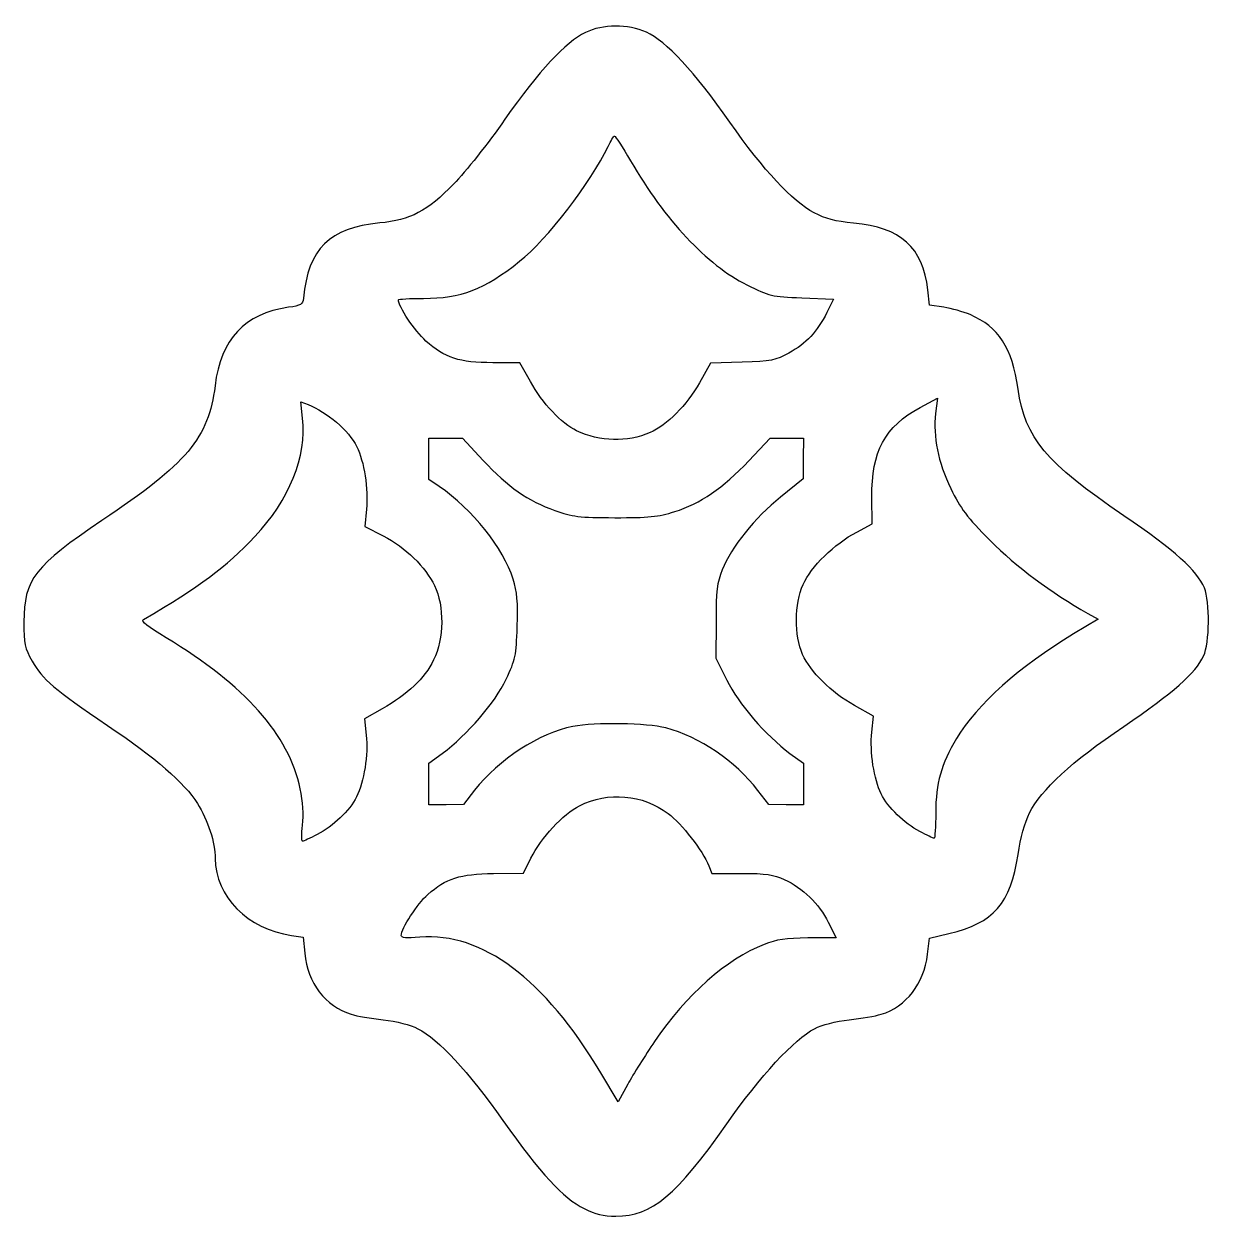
# Model space of a CAD drawing. Header units: centimetres. Extents: x -3.01 to 1.22, y 3.03 to 7.28.
import ezdxf

# ---------------------------------------------------------------- set-up
doc = ezdxf.new("R2010")
doc.units = ezdxf.units.CM
doc.header["$MEASUREMENT"] = 0
doc.layers.add('Layer 1', color=7, linetype='Continuous')

msp = doc.modelspace()

# ---------------------------------------------------------------- linework, layer by layer
at = {"layer": 'Layer 1', "color": 56}
for points, knots in [([(-1.01353, 3.05655), (-1.08919, 3.09459), (-1.16812, 3.18035), (-1.30267, 3.37067), (-1.30267, 3.37067), (-1.42624, 3.54546), (-1.53193, 3.65941), (-1.6056, 3.69728), (-1.6056, 3.69728), (-1.63236, 3.71103), (-1.68111, 3.72349), (-1.72906, 3.72882), (-1.72906, 3.72882), (-1.77265, 3.73366), (-1.82386, 3.7425), (-1.84287, 3.74846), (-1.84287, 3.74846), (-1.93561, 3.77753), (-1.99863, 3.86049), (-2.00811, 3.96598), (-2.00811, 3.96598), (-2.00811, 3.96598), (-2.01332, 4.02389), (-2.01332, 4.02389), (-2.01332, 4.02389), (-2.01332, 4.02389), (-2.05512, 4.02967), (-2.05512, 4.02967), (-2.05512, 4.02967), (-2.21121, 4.05126), (-2.32685, 4.16795), (-2.32685, 4.30388), (-2.32685, 4.30388), (-2.32685, 4.35872), (-2.35378, 4.44153), (-2.39038, 4.49927), (-2.39038, 4.49927), (-2.43787, 4.57419), (-2.53792, 4.66113), (-2.71072, 4.77766), (-2.71072, 4.77766), (-2.89974, 4.90513), (-2.94183, 4.94104), (-2.97912, 5.00664), (-2.97912, 5.00664), (-3.00531, 5.05273), (-3.0082, 5.06659), (-3.00828, 5.14683), (-3.00828, 5.14683), (-3.00844, 5.29606), (-2.96881, 5.34746), (-2.73042, 5.50721), (-2.73042, 5.50721), (-2.42693, 5.71059), (-2.35085, 5.80123), (-2.32778, 5.98691), (-2.32778, 5.98691), (-2.30695, 6.15454), (-2.22334, 6.2439), (-2.06606, 6.26663), (-2.06606, 6.26663), (-2.02193, 6.27301), (-2.01542, 6.27697), (-2.01324, 6.29872), (-2.01324, 6.29872), (-1.99552, 6.47596), (-1.92005, 6.55043), (-1.74131, 6.56706), (-1.74131, 6.56706), (-1.63216, 6.57721), (-1.57209, 6.60889), (-1.47742, 6.70622), (-1.47742, 6.70622), (-1.43668, 6.7481), (-1.35472, 6.85181), (-1.29529, 6.93666), (-1.29529, 6.93666), (-1.17358, 7.11045), (-1.08063, 7.21068), (-1.00911, 7.24526), (-1.00911, 7.24526), (-0.94603, 7.27576), (-0.85784, 7.27632), (-0.79134, 7.24663), (-0.79134, 7.24663), (-0.72299, 7.21612), (-0.61969, 7.10461), (-0.49495, 6.92666), (-0.49495, 6.92666), (-0.37335, 6.75321), (-0.2734, 6.64573), (-0.19423, 6.60331), (-0.19423, 6.60331), (-0.15346, 6.58146), (-0.12011, 6.57273), (-0.05386, 6.56656), (-0.05386, 6.56656), (0.11446, 6.55089), (0.19294, 6.48019), (0.21026, 6.32864), (0.21026, 6.32864), (0.21026, 6.32864), (0.21651, 6.27394), (0.21651, 6.27394), (0.21651, 6.27394), (0.21651, 6.27394), (0.26685, 6.26665), (0.26685, 6.26665), (0.26685, 6.26665), (0.29454, 6.26264), (0.33679, 6.25087), (0.36076, 6.24051), (0.36076, 6.24051), (0.46343, 6.1961), (0.50951, 6.12467), (0.53172, 5.9755), (0.53172, 5.9755), (0.55809, 5.79836), (0.62709, 5.71572), (0.90878, 5.52385), (0.90878, 5.52385), (1.08992, 5.40048), (1.16919, 5.32937), (1.19494, 5.26719), (1.19494, 5.26719), (1.21553, 5.21747), (1.2139, 5.07096), (1.19223, 5.02441), (1.19223, 5.02441), (1.16409, 4.96392), (1.08438, 4.89371), (0.90791, 4.77394), (0.90791, 4.77394), (0.72059, 4.6468), (0.61445, 4.54925), (0.57252, 4.46567), (0.57252, 4.46567), (0.55533, 4.43142), (0.54037, 4.37758), (0.53151, 4.31807), (0.53151, 4.31807), (0.50553, 4.14354), (0.44513, 4.07422), (0.28565, 4.03593), (0.28565, 4.03593), (0.28565, 4.03593), (0.21651, 4.01932), (0.21651, 4.01932), (0.21651, 4.01932), (0.21651, 4.01932), (0.20938, 3.96236), (0.20938, 3.96236), (0.20938, 3.96236), (0.19614, 3.8566), (0.1344, 3.7769), (0.04366, 3.74846), (0.04366, 3.74846), (0.02465, 3.7425), (-0.02656, 3.73366), (-0.07015, 3.72882), (-0.07015, 3.72882), (-0.1179, 3.72351), (-0.16695, 3.711), (-0.19361, 3.69734), (-0.19361, 3.69734), (-0.26339, 3.66158), (-0.38789, 3.52637), (-0.50522, 3.35892), (-0.50522, 3.35892), (-0.68543, 3.10174), (-0.77159, 3.02991), (-0.90014, 3.0297), (-0.90014, 3.0297), (-0.94546, 3.02962), (-0.9729, 3.03612), (-1.01353, 3.05655)], [0, 0, 0, 0, 0.0222222, 0.0222222, 0.0222222, 0.0222222, 0.0444444, 0.0444444, 0.0444444, 0.0444444, 0.0666667, 0.0666667, 0.0666667, 0.0666667, 0.0888889, 0.0888889, 0.0888889, 0.0888889, 0.1111111, 0.1111111, 0.1111111, 0.1111111, 0.1333333, 0.1333333, 0.1333333, 0.1333333, 0.1555556, 0.1555556, 0.1555556, 0.1555556, 0.1777778, 0.1777778, 0.1777778, 0.1777778, 0.2, 0.2, 0.2, 0.2, 0.2222222, 0.2222222, 0.2222222, 0.2222222, 0.2444444, 0.2444444, 0.2444444, 0.2444444, 0.2666667, 0.2666667, 0.2666667, 0.2666667, 0.2888889, 0.2888889, 0.2888889, 0.2888889, 0.3111111, 0.3111111, 0.3111111, 0.3111111, 0.3333333, 0.3333333, 0.3333333, 0.3333333, 0.3555556, 0.3555556, 0.3555556, 0.3555556, 0.3777778, 0.3777778, 0.3777778, 0.3777778, 0.4, 0.4, 0.4, 0.4, 0.4222222, 0.4222222, 0.4222222, 0.4222222, 0.4444444, 0.4444444, 0.4444444, 0.4444444, 0.4666667, 0.4666667, 0.4666667, 0.4666667, 0.4888889, 0.4888889, 0.4888889, 0.4888889, 0.5111111, 0.5111111, 0.5111111, 0.5111111, 0.5333333, 0.5333333, 0.5333333, 0.5333333, 0.5555556, 0.5555556, 0.5555556, 0.5555556, 0.5777778, 0.5777778, 0.5777778, 0.5777778, 0.6, 0.6, 0.6, 0.6, 0.6222222, 0.6222222, 0.6222222, 0.6222222, 0.6444444, 0.6444444, 0.6444444, 0.6444444, 0.6666667, 0.6666667, 0.6666667, 0.6666667, 0.6888889, 0.6888889, 0.6888889, 0.6888889, 0.7111111, 0.7111111, 0.7111111, 0.7111111, 0.7333333, 0.7333333, 0.7333333, 0.7333333, 0.7555556, 0.7555556, 0.7555556, 0.7555556, 0.7777778, 0.7777778, 0.7777778, 0.7777778, 0.8, 0.8, 0.8, 0.8, 0.8222222, 0.8222222, 0.8222222, 0.8222222, 0.8444444, 0.8444444, 0.8444444, 0.8444444, 0.8666667, 0.8666667, 0.8666667, 0.8666667, 0.8888889, 0.8888889, 0.8888889, 0.8888889, 0.9111111, 0.9111111, 0.9111111, 0.9111111, 0.9333333, 0.9333333, 0.9333333, 0.9333333, 0.9555556, 0.9555556, 0.9555556, 0.9555556, 1, 1, 1, 1]), ([(-0.77893, 5.8205), (-0.71869, 5.84689), (-0.64775, 5.91842), (-0.60286, 5.99805), (-0.60286, 5.99805), (-0.60286, 5.99805), (-0.56378, 6.06736), (-0.56378, 6.06736), (-0.56378, 6.06736), (-0.56378, 6.06736), (-0.4502, 6.07104), (-0.4502, 6.07104), (-0.4502, 6.07104), (-0.34678, 6.07439), (-0.3319, 6.07734), (-0.28407, 6.10391), (-0.28407, 6.10391), (-0.22305, 6.13781), (-0.18336, 6.18025), (-0.14938, 6.24792), (-0.14938, 6.24792), (-0.14938, 6.24792), (-0.12516, 6.29614), (-0.12516, 6.29614), (-0.12516, 6.29614), (-0.12516, 6.29614), (-0.23781, 6.30049), (-0.23781, 6.30049), (-0.23781, 6.30049), (-0.34637, 6.30469), (-0.35351, 6.30637), (-0.43424, 6.34673), (-0.43424, 6.34673), (-0.57618, 6.4177), (-0.72631, 6.57787), (-0.84831, 6.78847), (-0.84831, 6.78847), (-0.87641, 6.83698), (-0.90196, 6.87667), (-0.90508, 6.87667), (-0.90508, 6.87667), (-0.9082, 6.87667), (-0.9187, 6.85986), (-0.92841, 6.8393), (-0.92841, 6.8393), (-0.98792, 6.71327), (-1.14697, 6.50675), (-1.24326, 6.43049), (-1.24326, 6.43049), (-1.37107, 6.32925), (-1.45064, 6.29862), (-1.58576, 6.29862), (-1.58576, 6.29862), (-1.63482, 6.29862), (-1.67496, 6.29622), (-1.67496, 6.2933), (-1.67496, 6.2933), (-1.67496, 6.26947), (-1.6173, 6.18332), (-1.57668, 6.14647), (-1.57668, 6.14647), (-1.51038, 6.08632), (-1.45799, 6.06939), (-1.33823, 6.06939), (-1.33823, 6.06939), (-1.33823, 6.06939), (-1.24207, 6.06939), (-1.24207, 6.06939), (-1.24207, 6.06939), (-1.24207, 6.06939), (-1.20495, 6.00242), (-1.20495, 6.00242), (-1.20495, 6.00242), (-1.16215, 5.9252), (-1.0938, 5.85237), (-1.04018, 5.82686), (-1.04018, 5.82686), (-0.95807, 5.7878), (-0.8591, 5.78539), (-0.77893, 5.8205)], [0, 0, 0, 0, 0.047619, 0.047619, 0.047619, 0.047619, 0.0952381, 0.0952381, 0.0952381, 0.0952381, 0.1428571, 0.1428571, 0.1428571, 0.1428571, 0.1904762, 0.1904762, 0.1904762, 0.1904762, 0.2380952, 0.2380952, 0.2380952, 0.2380952, 0.2857143, 0.2857143, 0.2857143, 0.2857143, 0.3333333, 0.3333333, 0.3333333, 0.3333333, 0.3809524, 0.3809524, 0.3809524, 0.3809524, 0.4285714, 0.4285714, 0.4285714, 0.4285714, 0.4761905, 0.4761905, 0.4761905, 0.4761905, 0.5238095, 0.5238095, 0.5238095, 0.5238095, 0.5714286, 0.5714286, 0.5714286, 0.5714286, 0.6190476, 0.6190476, 0.6190476, 0.6190476, 0.6666667, 0.6666667, 0.6666667, 0.6666667, 0.7142857, 0.7142857, 0.7142857, 0.7142857, 0.7619048, 0.7619048, 0.7619048, 0.7619048, 0.8095238, 0.8095238, 0.8095238, 0.8095238, 0.8571429, 0.8571429, 0.8571429, 0.8571429, 0.9047619, 0.9047619, 0.9047619, 0.9047619, 1, 1, 1, 1]), ([(-1.96354, 4.389), (-1.90637, 4.4183), (-1.84898, 4.47343), (-1.82382, 4.52319), (-1.82382, 4.52319), (-1.79707, 4.5761), (-1.78155, 4.67441), (-1.78919, 4.74255), (-1.78919, 4.74255), (-1.78919, 4.74255), (-1.7957, 4.80067), (-1.7957, 4.80067), (-1.7957, 4.80067), (-1.7957, 4.80067), (-1.7327, 4.83622), (-1.7327, 4.83622), (-1.7327, 4.83622), (-1.64198, 4.88742), (-1.58162, 4.94496), (-1.54958, 5.0108), (-1.54958, 5.0108), (-1.51228, 5.08745), (-1.51089, 5.20164), (-1.54636, 5.27573), (-1.54636, 5.27573), (-1.5782, 5.34226), (-1.64966, 5.41141), (-1.72871, 5.45221), (-1.72871, 5.45221), (-1.72871, 5.45221), (-1.79487, 5.48635), (-1.79487, 5.48635), (-1.79487, 5.48635), (-1.79487, 5.48635), (-1.78858, 5.54741), (-1.78858, 5.54741), (-1.78858, 5.54741), (-1.78132, 5.61796), (-1.79687, 5.71848), (-1.82307, 5.7703), (-1.82307, 5.7703), (-1.85211, 5.82773), (-1.92902, 5.8942), (-1.99629, 5.92001), (-1.99629, 5.92001), (-1.99629, 5.92001), (-2.02263, 5.93012), (-2.02263, 5.93012), (-2.02263, 5.93012), (-2.02263, 5.93012), (-2.01592, 5.87176), (-2.01592, 5.87176), (-2.01592, 5.87176), (-2.00033, 5.73627), (-2.06353, 5.57958), (-2.1859, 5.45035), (-2.1859, 5.45035), (-2.28974, 5.34067), (-2.38018, 5.27328), (-2.5826, 5.15472), (-2.5826, 5.15472), (-2.59235, 5.149), (-2.56863, 5.12996), (-2.50114, 5.08932), (-2.50114, 5.08932), (-2.22122, 4.92077), (-2.06405, 4.74362), (-2.02441, 4.55201), (-2.02441, 4.55201), (-2.01467, 4.50495), (-2.01175, 4.45973), (-2.01603, 4.42242), (-2.01603, 4.42242), (-2.01964, 4.3909), (-2.01979, 4.36511), (-2.01636, 4.36511), (-2.01636, 4.36511), (-2.01293, 4.36511), (-1.98916, 4.37586), (-1.96354, 4.389)], [0, 0, 0, 0, 0.047619, 0.047619, 0.047619, 0.047619, 0.0952381, 0.0952381, 0.0952381, 0.0952381, 0.1428571, 0.1428571, 0.1428571, 0.1428571, 0.1904762, 0.1904762, 0.1904762, 0.1904762, 0.2380952, 0.2380952, 0.2380952, 0.2380952, 0.2857143, 0.2857143, 0.2857143, 0.2857143, 0.3333333, 0.3333333, 0.3333333, 0.3333333, 0.3809524, 0.3809524, 0.3809524, 0.3809524, 0.4285714, 0.4285714, 0.4285714, 0.4285714, 0.4761905, 0.4761905, 0.4761905, 0.4761905, 0.5238095, 0.5238095, 0.5238095, 0.5238095, 0.5714286, 0.5714286, 0.5714286, 0.5714286, 0.6190476, 0.6190476, 0.6190476, 0.6190476, 0.6666667, 0.6666667, 0.6666667, 0.6666667, 0.7142857, 0.7142857, 0.7142857, 0.7142857, 0.7619048, 0.7619048, 0.7619048, 0.7619048, 0.8095238, 0.8095238, 0.8095238, 0.8095238, 0.8571429, 0.8571429, 0.8571429, 0.8571429, 0.9047619, 0.9047619, 0.9047619, 0.9047619, 1, 1, 1, 1]), ([(0.23846, 4.46727), (0.23842, 4.57085), (0.25777, 4.63988), (0.31228, 4.73064), (0.31228, 4.73064), (0.38523, 4.85209), (0.53739, 4.98811), (0.72901, 5.10314), (0.72901, 5.10314), (0.72901, 5.10314), (0.81679, 5.15583), (0.81679, 5.15583), (0.81679, 5.15583), (0.81679, 5.15583), (0.77987, 5.17658), (0.77987, 5.17658), (0.77987, 5.17658), (0.6501, 5.24948), (0.52434, 5.34333), (0.43276, 5.4356), (0.43276, 5.4356), (0.34904, 5.51996), (0.32637, 5.54984), (0.29218, 5.62089), (0.29218, 5.62089), (0.24645, 5.7159), (0.22829, 5.80561), (0.23797, 5.88871), (0.23797, 5.88871), (0.23797, 5.88871), (0.24425, 5.94263), (0.24425, 5.94263), (0.24425, 5.94263), (0.24425, 5.94263), (0.18276, 5.90956), (0.18276, 5.90956), (0.18276, 5.90956), (0.05779, 5.84234), (0.00936, 5.7524), (0.01097, 5.59051), (0.01097, 5.59051), (0.01097, 5.59051), (0.01192, 5.49534), (0.01192, 5.49534), (0.01192, 5.49534), (0.01192, 5.49534), (-0.04306, 5.46629), (-0.04306, 5.46629), (-0.04306, 5.46629), (-0.12216, 5.4245), (-0.20601, 5.34248), (-0.23386, 5.27964), (-0.23386, 5.27964), (-0.26513, 5.20909), (-0.26583, 5.09866), (-0.23544, 5.03053), (-0.23544, 5.03053), (-0.20748, 4.96786), (-0.13415, 4.89551), (-0.05109, 4.84864), (-0.05109, 4.84864), (-0.05109, 4.84864), (0.01652, 4.81048), (0.01652, 4.81048), (0.01652, 4.81048), (0.01652, 4.81048), (0.01065, 4.75376), (0.01065, 4.75376), (0.01065, 4.75376), (0.00338, 4.68362), (0.01842, 4.58448), (0.04399, 4.5339), (0.04399, 4.5339), (0.06895, 4.48453), (0.12598, 4.42894), (0.18194, 4.39944), (0.18194, 4.39944), (0.20639, 4.38655), (0.22912, 4.3758), (0.23245, 4.37554), (0.23245, 4.37554), (0.23578, 4.37529), (0.23849, 4.41656), (0.23846, 4.46727)], [0, 0, 0, 0, 0.0454545, 0.0454545, 0.0454545, 0.0454545, 0.0909091, 0.0909091, 0.0909091, 0.0909091, 0.1363636, 0.1363636, 0.1363636, 0.1363636, 0.1818182, 0.1818182, 0.1818182, 0.1818182, 0.2272727, 0.2272727, 0.2272727, 0.2272727, 0.2727273, 0.2727273, 0.2727273, 0.2727273, 0.3181818, 0.3181818, 0.3181818, 0.3181818, 0.3636364, 0.3636364, 0.3636364, 0.3636364, 0.4090909, 0.4090909, 0.4090909, 0.4090909, 0.4545455, 0.4545455, 0.4545455, 0.4545455, 0.5, 0.5, 0.5, 0.5, 0.5454545, 0.5454545, 0.5454545, 0.5454545, 0.5909091, 0.5909091, 0.5909091, 0.5909091, 0.6363636, 0.6363636, 0.6363636, 0.6363636, 0.6818182, 0.6818182, 0.6818182, 0.6818182, 0.7272727, 0.7272727, 0.7272727, 0.7272727, 0.7727273, 0.7727273, 0.7727273, 0.7727273, 0.8181818, 0.8181818, 0.8181818, 0.8181818, 0.8636364, 0.8636364, 0.8636364, 0.8636364, 0.9090909, 0.9090909, 0.9090909, 0.9090909, 1, 1, 1, 1]), ([(-1.40334, 4.54636), (-1.31801, 4.65627), (-1.17216, 4.75108), (-1.05382, 4.77359), (-1.05382, 4.77359), (-0.97368, 4.78883), (-0.78937, 4.78609), (-0.72311, 4.76868), (-0.72311, 4.76868), (-0.60264, 4.73701), (-0.47456, 4.65011), (-0.39498, 4.54603), (-0.39498, 4.54603), (-0.39498, 4.54603), (-0.35636, 4.49553), (-0.35636, 4.49553), (-0.35636, 4.49553), (-0.35636, 4.49553), (-0.29463, 4.4951), (-0.29463, 4.4951), (-0.29463, 4.4951), (-0.29463, 4.4951), (-0.2329, 4.49468), (-0.2329, 4.49468), (-0.2329, 4.49468), (-0.2329, 4.49468), (-0.2329, 4.56858), (-0.2329, 4.56858), (-0.2329, 4.56858), (-0.2329, 4.56858), (-0.2329, 4.64248), (-0.2329, 4.64248), (-0.2329, 4.64248), (-0.2329, 4.64248), (-0.28077, 4.67794), (-0.28077, 4.67794), (-0.28077, 4.67794), (-0.3672, 4.74195), (-0.46482, 4.85518), (-0.50589, 4.93903), (-0.50589, 4.93903), (-0.50589, 4.93903), (-0.54403, 5.01689), (-0.54403, 5.01689), (-0.54403, 5.01689), (-0.54403, 5.01689), (-0.54386, 5.14697), (-0.54386, 5.14697), (-0.54386, 5.14697), (-0.54371, 5.2579), (-0.54046, 5.28512), (-0.52178, 5.33186), (-0.52178, 5.33186), (-0.48969, 5.41221), (-0.40543, 5.51724), (-0.31388, 5.59099), (-0.31388, 5.59099), (-0.31388, 5.59099), (-0.23348, 5.65578), (-0.23348, 5.65578), (-0.23348, 5.65578), (-0.23348, 5.65578), (-0.23319, 5.72803), (-0.23319, 5.72803), (-0.23319, 5.72803), (-0.23319, 5.72803), (-0.2329, 5.80029), (-0.2329, 5.80029), (-0.2329, 5.80029), (-0.2329, 5.80029), (-0.29206, 5.80029), (-0.29206, 5.80029), (-0.29206, 5.80029), (-0.29206, 5.80029), (-0.35122, 5.80029), (-0.35122, 5.80029), (-0.35122, 5.80029), (-0.35122, 5.80029), (-0.42686, 5.7204), (-0.42686, 5.7204), (-0.42686, 5.7204), (-0.5201, 5.62192), (-0.59921, 5.56758), (-0.691, 5.53894), (-0.691, 5.53894), (-0.75019, 5.52047), (-0.78401, 5.51707), (-0.90454, 5.51744), (-0.90454, 5.51744), (-1.03172, 5.51783), (-1.05562, 5.52069), (-1.11791, 5.54296), (-1.11791, 5.54296), (-1.21309, 5.57699), (-1.28501, 5.62735), (-1.37261, 5.72131), (-1.37261, 5.72131), (-1.37261, 5.72131), (-1.44625, 5.80029), (-1.44625, 5.80029), (-1.44625, 5.80029), (-1.44625, 5.80029), (-1.50628, 5.80029), (-1.50628, 5.80029), (-1.50628, 5.80029), (-1.50628, 5.80029), (-1.56631, 5.80029), (-1.56631, 5.80029), (-1.56631, 5.80029), (-1.56631, 5.80029), (-1.56631, 5.72687), (-1.56631, 5.72687), (-1.56631, 5.72687), (-1.56631, 5.72687), (-1.56631, 5.65344), (-1.56631, 5.65344), (-1.56631, 5.65344), (-1.56631, 5.65344), (-1.52927, 5.62824), (-1.52927, 5.62824), (-1.52927, 5.62824), (-1.41251, 5.54878), (-1.30015, 5.40815), (-1.26607, 5.29883), (-1.26607, 5.29883), (-1.25197, 5.25361), (-1.24891, 5.21742), (-1.25175, 5.12961), (-1.25175, 5.12961), (-1.25511, 5.02547), (-1.25778, 5.01277), (-1.29131, 4.94177), (-1.29131, 4.94177), (-1.33015, 4.85949), (-1.43016, 4.74333), (-1.51843, 4.67794), (-1.51843, 4.67794), (-1.51843, 4.67794), (-1.56631, 4.64248), (-1.56631, 4.64248), (-1.56631, 4.64248), (-1.56631, 4.64248), (-1.56631, 4.56858), (-1.56631, 4.56858), (-1.56631, 4.56858), (-1.56631, 4.56858), (-1.56631, 4.49468), (-1.56631, 4.49468), (-1.56631, 4.49468), (-1.56631, 4.49468), (-1.50458, 4.49508), (-1.50458, 4.49508), (-1.50458, 4.49508), (-1.50458, 4.49508), (-1.44285, 4.49548), (-1.44285, 4.49548), (-1.44285, 4.49548), (-1.44285, 4.49548), (-1.40334, 4.54636), (-1.40334, 4.54636)], [0, 0, 0, 0, 0.0243902, 0.0243902, 0.0243902, 0.0243902, 0.0487805, 0.0487805, 0.0487805, 0.0487805, 0.0731707, 0.0731707, 0.0731707, 0.0731707, 0.097561, 0.097561, 0.097561, 0.097561, 0.1219512, 0.1219512, 0.1219512, 0.1219512, 0.1463415, 0.1463415, 0.1463415, 0.1463415, 0.1707317, 0.1707317, 0.1707317, 0.1707317, 0.195122, 0.195122, 0.195122, 0.195122, 0.2195122, 0.2195122, 0.2195122, 0.2195122, 0.2439024, 0.2439024, 0.2439024, 0.2439024, 0.2682927, 0.2682927, 0.2682927, 0.2682927, 0.2926829, 0.2926829, 0.2926829, 0.2926829, 0.3170732, 0.3170732, 0.3170732, 0.3170732, 0.3414634, 0.3414634, 0.3414634, 0.3414634, 0.3658537, 0.3658537, 0.3658537, 0.3658537, 0.3902439, 0.3902439, 0.3902439, 0.3902439, 0.4146341, 0.4146341, 0.4146341, 0.4146341, 0.4390244, 0.4390244, 0.4390244, 0.4390244, 0.4634146, 0.4634146, 0.4634146, 0.4634146, 0.4878049, 0.4878049, 0.4878049, 0.4878049, 0.5121951, 0.5121951, 0.5121951, 0.5121951, 0.5365854, 0.5365854, 0.5365854, 0.5365854, 0.5609756, 0.5609756, 0.5609756, 0.5609756, 0.5853659, 0.5853659, 0.5853659, 0.5853659, 0.6097561, 0.6097561, 0.6097561, 0.6097561, 0.6341463, 0.6341463, 0.6341463, 0.6341463, 0.6585366, 0.6585366, 0.6585366, 0.6585366, 0.6829268, 0.6829268, 0.6829268, 0.6829268, 0.7073171, 0.7073171, 0.7073171, 0.7073171, 0.7317073, 0.7317073, 0.7317073, 0.7317073, 0.7560976, 0.7560976, 0.7560976, 0.7560976, 0.7804878, 0.7804878, 0.7804878, 0.7804878, 0.804878, 0.804878, 0.804878, 0.804878, 0.8292683, 0.8292683, 0.8292683, 0.8292683, 0.8536585, 0.8536585, 0.8536585, 0.8536585, 0.8780488, 0.8780488, 0.8780488, 0.8780488, 0.902439, 0.902439, 0.902439, 0.902439, 0.9268293, 0.9268293, 0.9268293, 0.9268293, 0.9512195, 0.9512195, 0.9512195, 0.9512195, 1, 1, 1, 1]), ([(-0.76258, 3.65209), (-0.65011, 3.81801), (-0.50709, 3.94477), (-0.37262, 3.99772), (-0.37262, 3.99772), (-0.32895, 4.01491), (-0.29513, 4.01985), (-0.21672, 4.02047), (-0.21672, 4.02047), (-0.21672, 4.02047), (-0.11658, 4.02127), (-0.11658, 4.02127), (-0.11658, 4.02127), (-0.11658, 4.02127), (-0.1443, 4.07668), (-0.1443, 4.07668), (-0.1443, 4.07668), (-0.17651, 4.14106), (-0.23599, 4.19898), (-0.30083, 4.22911), (-0.30083, 4.22911), (-0.33837, 4.24654), (-0.36533, 4.25033), (-0.45248, 4.25038), (-0.45248, 4.25038), (-0.45248, 4.25038), (-0.55847, 4.25045), (-0.55847, 4.25045), (-0.55847, 4.25045), (-0.55847, 4.25045), (-0.5697, 4.2778), (-0.5697, 4.2778), (-0.5697, 4.2778), (-0.59227, 4.33278), (-0.66529, 4.42658), (-0.71467, 4.46402), (-0.71467, 4.46402), (-0.80403, 4.53177), (-0.92932, 4.54268), (-1.02953, 4.49144), (-1.02953, 4.49144), (-1.08928, 4.46089), (-1.16632, 4.37788), (-1.20281, 4.30474), (-1.20281, 4.30474), (-1.20281, 4.30474), (-1.22946, 4.25133), (-1.22946, 4.25133), (-1.22946, 4.25133), (-1.22946, 4.25133), (-1.33616, 4.25008), (-1.33616, 4.25008), (-1.33616, 4.25008), (-1.45599, 4.24867), (-1.50523, 4.2329), (-1.57057, 4.17501), (-1.57057, 4.17501), (-1.6064, 4.14327), (-1.6648, 4.05315), (-1.66499, 4.02932), (-1.66499, 4.02932), (-1.66506, 4.02074), (-1.64657, 4.01901), (-1.59841, 4.02307), (-1.59841, 4.02307), (-1.37656, 4.0418), (-1.15488, 3.87549), (-0.95392, 3.53956), (-0.95392, 3.53956), (-0.95392, 3.53956), (-0.89231, 3.43658), (-0.89231, 3.43658), (-0.89231, 3.43658), (-0.89231, 3.43658), (-0.8577, 3.49969), (-0.8577, 3.49969), (-0.8577, 3.49969), (-0.83867, 3.53441), (-0.79586, 3.60298), (-0.76258, 3.65209)], [0, 0, 0, 0, 0.047619, 0.047619, 0.047619, 0.047619, 0.0952381, 0.0952381, 0.0952381, 0.0952381, 0.1428571, 0.1428571, 0.1428571, 0.1428571, 0.1904762, 0.1904762, 0.1904762, 0.1904762, 0.2380952, 0.2380952, 0.2380952, 0.2380952, 0.2857143, 0.2857143, 0.2857143, 0.2857143, 0.3333333, 0.3333333, 0.3333333, 0.3333333, 0.3809524, 0.3809524, 0.3809524, 0.3809524, 0.4285714, 0.4285714, 0.4285714, 0.4285714, 0.4761905, 0.4761905, 0.4761905, 0.4761905, 0.5238095, 0.5238095, 0.5238095, 0.5238095, 0.5714286, 0.5714286, 0.5714286, 0.5714286, 0.6190476, 0.6190476, 0.6190476, 0.6190476, 0.6666667, 0.6666667, 0.6666667, 0.6666667, 0.7142857, 0.7142857, 0.7142857, 0.7142857, 0.7619048, 0.7619048, 0.7619048, 0.7619048, 0.8095238, 0.8095238, 0.8095238, 0.8095238, 0.8571429, 0.8571429, 0.8571429, 0.8571429, 0.9047619, 0.9047619, 0.9047619, 0.9047619, 1, 1, 1, 1])]:
    msp.add_open_spline(points, degree=3, knots=knots, dxfattribs=at)

doc.saveas('drawing.dxf')
